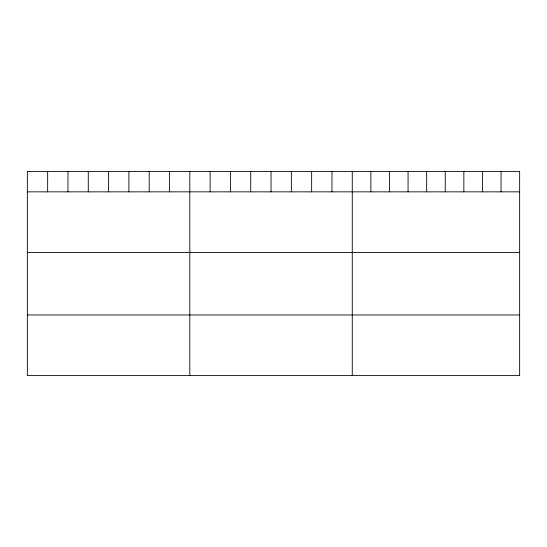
<?xml version="1.0" encoding="UTF-8"?>
<svg xmlns="http://www.w3.org/2000/svg" width="547" height="547" viewBox="0 0 547 547"><rect width="100%" height="100%" fill="white"/><g stroke="black" fill="none" stroke-linecap="round" stroke-linejoin="round"><path stroke-width="0.82" d="M519.65 191.847L519.65 375.604L27.35 375.604L27.35 171.396L519.65 171.396L519.65 191.847L27.35 191.847M27.35 252.488L519.65 252.488M27.35 314.963L519.65 314.963M501.052 171.396L501.052 191.847M482.454 171.396L482.454 191.847M463.856 171.396L463.856 191.847M445.258 171.396L445.258 191.847M426.66 171.396L426.66 191.847M408.062 171.396L408.062 191.847M389.464 171.396L389.464 191.847M370.866 171.396L370.866 191.847M352.268 171.396L352.268 375.604M331.961 171.396L331.961 191.847M311.653 171.396L311.653 191.847M291.346 171.396L291.346 191.847M271.038 171.396L271.038 191.847M250.731 171.396L250.731 191.847M230.424 171.396L230.424 191.847M210.116 171.396L210.116 191.847M189.809 171.396L189.809 375.604M169.502 171.396L169.502 191.847M149.194 171.396L149.194 191.847M128.887 171.396L128.887 191.847M108.579 171.396L108.579 191.847M88.272 171.396L88.272 191.847M67.965 171.396L67.965 191.847M47.657 171.396L47.657 191.847"/></g></svg>
